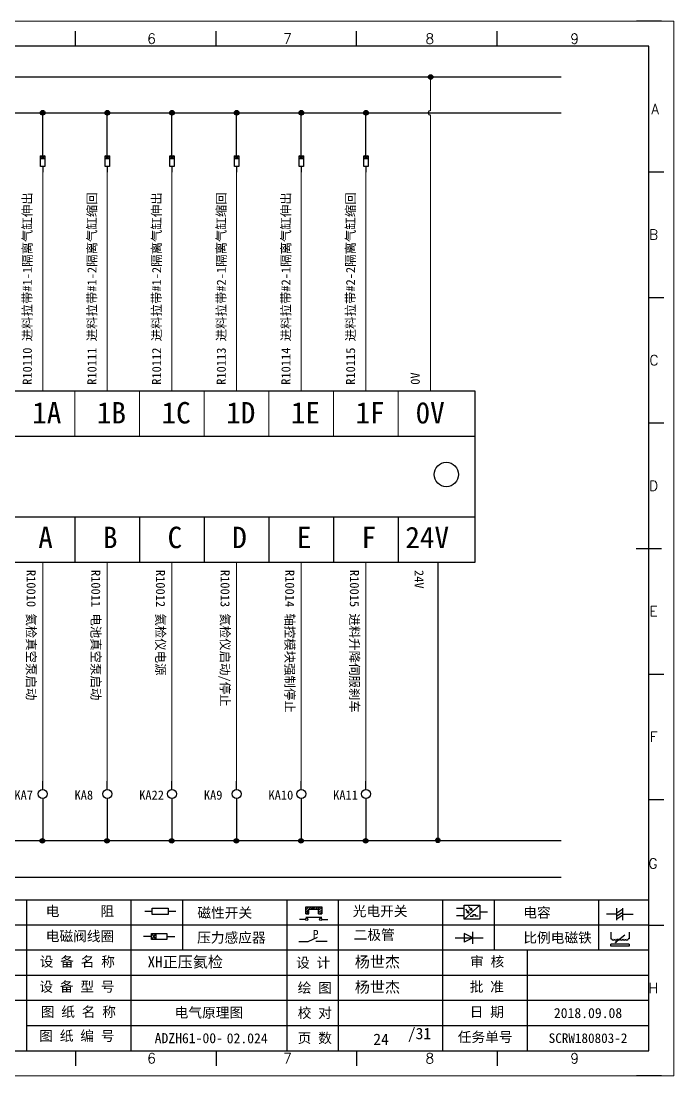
# Model space of a CAD drawing. Header units: millimetres. Extents: x 15130 to 37766, y 5931 to 11073.
# Drawn here: x 24267.9 to 24411.3, y 9088.9 to 9320.4 of the extents above; entities that cross this region are included whole.
import ezdxf
from ezdxf.enums import TextEntityAlignment as Align

# ---------------------------------------------------------------- set-up
doc = ezdxf.new("R2010")
doc.units = ezdxf.units.MM
doc.layers.add('AE_BOR', color=1, linetype='Continuous')
doc.styles.get("Standard").update_dxf_attribs({"font": ''})
doc.styles.add('WD', font='romans.shx', dxfattribs={"bigfont": 'gbcbig.shx'})
doc.styles.add('汉字', font='')
doc.styles.get('Standard').set_extended_font_data('SimSun')
doc.styles.get('汉字').set_extended_font_data('新宋体')

# ---------------------------------------------------------------- blocks, each defined once
blk = doc.blocks.new('磁性开关')
at = {"linetype": 'ByBlock'}
h = blk.add_hatch(dxfattribs=at)
h.set_pattern_fill('ANSI31', color=256, scale=0.1, style=0)
h.paths.add_polyline_path([(-1910.88, -776.69), (-1910.88, -775.29), (-1907.69, -775.29), (-1907.69, -776.69), (-1908.31, -776.69), (-1908.31, -775.79), (-1910.25, -775.79), (-1910.25, -776.69)])
for p, q in [((-1910.88, -776.69), (-1910.88, -775.29)), ((-1910.88, -775.29), (-1907.69, -775.29)), ((-1910.88, -776.69), (-1910.25, -776.69)), ((-1910.25, -776.69), (-1910.25, -775.79)), ((-1910.25, -775.79), (-1908.31, -775.79)), ((-1908.31, -776.69), (-1908.31, -775.79)), ((-1908.31, -776.69), (-1907.69, -776.69)), ((-1907.69, -775.29), (-1907.69, -776.69)), ((-1910.91, -777.81), (-1912.09, -777.81)), ((-1910.88, -777.39), (-1907.69, -777.39)), ((-1907.66, -777.81), (-1906.48, -777.81))]:
    blk.add_line(p, q, dxfattribs=at)
for centre in [(-1910.68, -777.81), (-1907.88, -777.81)]:
    blk.add_circle(centre, 0.225, dxfattribs=at)
blk = doc.blocks.new('光电开关')
at = {"linetype": 'ByBlock'}
h = blk.add_hatch(dxfattribs=at)
h.set_pattern_fill('ANSI31', color=256, scale=0.01, style=0)
h.set_pattern_definition([(45, (0.172267, 0), (-0.0224506403, 0.0224506403), [])])
h.paths.add_polyline_path([(-1882.44, -776.34), (-1882.5, -775.91), (-1882.68, -776.07)])
h.paths.add_polyline_path([(-1882.86, -776.23), (-1882.44, -776.34), (-1882.68, -776.07)])
h.paths.add_polyline_path([(-1883.05, -776.88), (-1883.11, -776.45), (-1883.29, -776.61)])
h.paths.add_polyline_path([(-1883.47, -776.77), (-1883.05, -776.88), (-1883.29, -776.61)])
for p, q in [((-1884.01, -775.96), (-1885.56, -775.96)), ((-1880.91, -775.3), (-1884.01, -778.05)), ((-1883.75, -776.09), (-1883.05, -776.88)), ((-1883.11, -776.45), (-1883.47, -776.77)), ((-1883.05, -776.88), (-1883.47, -776.77)), ((-1883.14, -775.55), (-1882.44, -776.34)), ((-1883.05, -776.88), (-1883.11, -776.45)), ((-1882.5, -775.91), (-1882.86, -776.23)), ((-1882.44, -776.34), (-1882.86, -776.23)), ((-1882.44, -776.34), (-1882.5, -775.91)), ((-1879.37, -776.67), (-1880.91, -776.67)), ((-1884.01, -777.39), (-1885.56, -777.39)), ((-1882.78, -777.47), (-1882.23, -777.47)), ((-1882.23, -777.47), (-1882.23, -777.14)), ((-1882.23, -777.14), (-1881.78, -777.14)), ((-1881.78, -777.47), (-1881.78, -777.14)), ((-1881.23, -777.47), (-1881.78, -777.47))]:
    blk.add_line(p, q, dxfattribs=at)
blk.add_lwpolyline([(-1884.01, -775.3), (-1880.91, -775.3), (-1880.91, -778.05), (-1884.01, -778.05)], close=True, dxfattribs=at)
blk = doc.blocks.new('电磁阀线圈')
at = {"linetype": 'ByBlock'}
for p, q in [((-1854.61, -796.54), (-1856.17, -796.54)), ((-1854.61, -795.92), (-1853.75, -797.16)), ((-1853.75, -795.92), (-1854.61, -797.16)), ((-1853.75, -795.92), (-1853.75, -797.16)), ((-1851.53, -796.54), (-1849.97, -796.54))]:
    blk.add_line(p, q, dxfattribs=at)
blk.add_lwpolyline([(-1854.61, -795.92), (-1851.53, -795.92), (-1851.53, -797.16), (-1854.61, -797.16)], close=True, dxfattribs=at)
blk = doc.blocks.new('压力感应器')
at = {"linetype": 'ByBlock'}
for p, q in [((-1815.59, -777.73), (-1813.71, -776.93)), ((-1817.44, -777.73), (-1815.59, -777.73)), ((-1811.78, -777.73), (-1814.05, -777.73))]:
    blk.add_line(p, q, dxfattribs=at)
at = {"linetype": 'ByBlock', "insert": (-1814.65, -775.48), "char_height": 1.68, "width": 1.2242, "attachment_point": 1}
blk.add_mtext('{\\fNSimSun|b0|i0|c134|p49;P}', dxfattribs=at)
blk = doc.blocks.new('二极管')
at = {"linetype": 'ByBlock'}
for p, q in [((-1787.52, -776.77), (-1781.92, -776.77)), ((-1783.97, -776.77), (-1785.69, -775.9)), ((-1785.69, -775.9), (-1785.69, -777.65)), ((-1783.97, -776.77), (-1785.69, -777.65)), ((-1783.97, -777.99), (-1783.97, -775.56))]:
    blk.add_line(p, q, dxfattribs=at)
blk = doc.blocks.new('电容')
at = {"linetype": 'ByBlock'}
for p, q in [((-1756.08, -782.99), (-1756.08, -780.56)), ((-1754.86, -780.79), (-1756.08, -781.55)), ((-1754.86, -782.99), (-1754.86, -780.56)), ((-1756.08, -781.77), (-1758.13, -781.77)), ((-1754.86, -781.44), (-1756.08, -782.2)), ((-1754.86, -781.99), (-1756.08, -782.75)), ((-1754.86, -781.77), (-1752.81, -781.77))]:
    blk.add_line(p, q, dxfattribs=at)
blk = doc.blocks.new('比例电磁阀')
at = {"linetype": 'ByBlock'}
for p, q in [((-1757.26, -775.38), (-1757.26, -776.71)), ((-1757.26, -776.71), (-1757.05, -776.71)), ((-1754.5, -775.98), (-1756.35, -777.44)), ((-1753.58, -776.71), (-1753.8, -776.71)), ((-1753.58, -775.38), (-1753.58, -776.71)), ((-1753.6, -777.73), (-1757.25, -777.73)), ((-1757.25, -778.13), (-1757.25, -777.73)), ((-1753.6, -778.13), (-1757.25, -778.13)), ((-1756.35, -777.44), (-1756.25, -777.25)), ((-1756.35, -777.44), (-1756.15, -777.38)), ((-1756.15, -777.38), (-1756.25, -777.25)), ((-1753.6, -777.73), (-1753.6, -778.13))]:
    blk.add_line(p, q, dxfattribs=at)
for centre in [(-1756.78, -776.71), (-1756.24, -776.71), (-1755.7, -776.71), (-1755.15, -776.71), (-1754.61, -776.71), (-1754.07, -776.71)]:
    blk.add_arc(centre, 0.271, 180, 0, dxfattribs=at)
blk = doc.blocks.new('电阻')
at = {"linetype": 'ByBlock'}
for p, q in [((-3.09, 0), (-1.57, 0)), ((1.57, 0), (3.09, 0))]:
    blk.add_line(p, q, dxfattribs=at)
blk.add_lwpolyline([(-1.57, 0.63), (1.57, 0.63), (1.57, -0.63), (-1.57, -0.63)], close=True, dxfattribs=at)
blk = doc.blocks.new('电控横A4')
for p, q in [((292, -5), (5, -5)), ((292, -205), (292, -5)), ((10.03, -205), (289.53, -205)), ((130.8, -205), (190.75, -205)), ((190.75, -205), (259.54, -205))]:
    blk.add_line(p, q)
at = {"linetype": 'ByBlock'}
for p, q in [((292, -175), (5, -175)), ((292, -180), (5, -180)), ((292, -185), (5, -185)), ((292, -190), (5, -190)), ((292, -195), (5, -195)), ((292, -200), (168.03, -200))]:
    blk.add_line(p, q, dxfattribs=at)
at = {"color": 0, "lineweight": -2}
for p, q in [((168.03, -175), (168.03, -204.92)), ((188.84, -175), (188.84, -185)), ((199.08, -175), (199.08, -185)), ((219.89, -175), (219.89, -185)), ((230.12, -175), (230.12, -185)), ((250.93, -175), (250.93, -185)), ((261.17, -175), (261.17, -185)), ((281.98, -175), (281.98, -185)), ((188.84, -185), (188.84, -204.92)), ((219.89, -185), (219.89, -205)), ((230.12, -185), (230.12, -205)), ((250.93, -185), (250.93, -205)), ((267.79, -185), (267.79, -205))]:
    blk.add_line(p, q, dxfattribs=at)
at = {"color": 0, "ltscale": 2}
for p, q in [((292, -205), (292, -183.55)), ((259.54, -205), (289.53, -205)), ((259.54, -205), (292, -205))]:
    blk.add_line(p, q, dxfattribs=at)
at = {"layer": 'AE_BOR', "color": 1, "lineweight": 15}
for p, q in [((0, 0), (297, 0)), ((297, 0), (297, -210)), ((297, -210), (0, -210))]:
    blk.add_line(p, q, dxfattribs=at)
at = {"layer": 'AE_BOR'}
for p, q in [((177.78, -5), (177.78, -2)), ((205.78, -5), (205.78, -2)), ((233.78, -5), (233.78, -2)), ((261.78, -5), (261.78, -2)), ((292, -30), (295, -30)), ((292, -55), (295, -55)), ((292, -80), (295, -80)), ((292, -130), (295, -130)), ((292, -155), (295, -155)), ((292, -180), (295, -180)), ((177.78, -205), (177.78, -208)), ((205.78, -205), (205.78, -208)), ((233.78, -205), (233.78, -208)), ((261.78, -205), (261.78, -208))]:
    blk.add_line(p, q, dxfattribs=at)
at = {"layer": 'AE_BOR', "lineweight": 30}
for p, q in [((294.53, 0), (289.53, 0)), ((294.53, -210), (289.53, -210))]:
    blk.add_line(p, q, dxfattribs=at)
at = {"layer": 'AE_BOR', "color": 2, "lineweight": 30}
blk.add_line((289.5, -105), (294.5, -105), dxfattribs=at)
at = {"linetype": 'ByBlock'}
for name, p in [('磁性开关', (2134.53, 598.96)), ('光电开关', (2139.22, 599.27)), ('电容', (2041.69, 603.98)), ('电磁阀线圈', (2047.53, 614.3)), ('压力感应器', (2039.72, 594.52)), ('二极管', (2040.91, 594.27)), ('比例电磁阀', (2041.69, 593.98))]:
    blk.add_blockref(name, p, dxfattribs=at)
blk.add_blockref('电阻', (194.66, -177.22))
at = {"char_height": 2, "attachment_point": 1, "style": '汉字'}
for s, insert in [('{\\fKaiTi_GB2312|b0|i0|c134|p49;电      阻}', (171.86, -176.19)), ('{\\fKaiTi_GB2312|b0|i0|c134|p49;磁性开关}', (202.07, -176.53)), ('{\\fKaiTi_GB2312|b0|i0|c134|p49;光电开关}', (233.02, -176.19)), ('{\\fKaiTi_GB2312|b0|i0|c134|p49;电容}', (267, -176.48)), ('{\\fKaiTi_GB2312|b0|i0|c134|p49;电磁阀线圈}', (171.86, -181.19)), ('{\\fKaiTi_GB2312|b0|i0|c134|p49;压力感应器}', (202.02, -181.47)), ('{\\fKaiTi_GB2312|b0|i0|c134|p49;二极管}', (233.2, -180.91)), ('{\\fKaiTi_GB2312|b0|i0|c134|p49;比例电磁铁}', (267, -181.48)), ('{\\fKaiTi_GB2312|b0|i0|c134|p0;设 备 名 称}', (170.65, -186.24)), ('{\\fKaiTi_GB2312|b0|i0|c134|p0;设 计}', (221.72, -186.46)), ('{\\fKaiTi_GB2312|b0|i0|c134|p0;审 核}', (256.39, -186.25)), ('{\\fKaiTi_GB2312|b0|i0|c134|p0;设 备 型 号}', (170.58, -191.24)), ('{\\fKaiTi_GB2312|b0|i0|c134|p0;批 准}', (256.32, -191.25)), ('{\\fKaiTi_GB2312|b0|i0|c134|p0;绘 图}', (222.05, -191.46)), ('{\\fKaiTi_GB2312|b0|i0|c134|p0;图 纸 名 称}', (170.86, -196.24)), ('{\\fKaiTi_GB2312|b0|i0|c134|p0;校 对}', (222.05, -196.46)), ('{\\fKaiTi_GB2312|b0|i0|c134|p0;日 期}', (256.32, -196.25)), ('{\\fKaiTi_GB2312|b0|i0|c134|p0;图 纸 编 号}', (170.57, -201.03)), ('{\\fKaiTi_GB2312|b0|i0|c134|p0;页 数}', (222.05, -201.46)), ('{\\fKaiTi_GB2312|b0|i0|c134|p0;任务单号}', (253.94, -201.25))]:
    blk.add_mtext(s, dxfattribs=dict(at, insert=insert))
for s, insert, char_height, width, attachment_point in [('{\\fKaiTi_GB2312|b0|i0|c134|p49;XH正压氦检}', (192.15, -186.2), 2.2, 26.5767, 1), ('{\\fKaiTi_GB2312|b0|i0|c134|p49;杨世杰}', (233.43, -186.2), 2.2, 15.3175, 1), ('{\\fKaiTi_GB2312|b0|i0|c134|p49;杨世杰}', (233.43, -191.2), 2.2, 15.3175, 1), ('{\\fKaiTi_GB2312|b0|i0|c134|p49;2018.09.08}', (279.89, -197.5), 2, 24.2172, 5), ('{\\fKaiTi_GB2312|b0|i0|c134|p49;SCRW180803-2}', (279.89, -202.5), 1.92, 24.2172, 5)]:
    blk.add_mtext(s, dxfattribs=dict(insert=insert, char_height=char_height, width=width, attachment_point=attachment_point))
at = {"color": 0, "lineweight": -2, "insert": (200.36, -202.5), "char_height": 2, "width": 31.0482, "attachment_point": 5}
blk.add_mtext('{\\C256;ADZH61-00-}', dxfattribs=at)
at = {"color": 0, "linetype": 'ByBlock', "lineweight": -2, "insert": (242.64, -201.84), "char_height": 4.2689, "width": 20.8102, "attachment_point": 5}
blk.add_mtext('  {\\H0.53119x; /31}', dxfattribs=at)
at = {"layer": 'AE_BOR', "style": 'WD'}
for s, p in [('6', (192.94, -4.5)), ('7', (220.04, -4.5)), ('8', (248.37, -4.5)), ('9', (277.23, -4.5)), ('6', (192.94, -207.5)), ('7', (220.04, -207.5)), ('8', (248.37, -207.5)), ('9', (277.23, -207.5))]:
    blk.add_text(s, height=2, dxfattribs=at).set_placement(p, align=Align.CENTER)
for s, p in [('A', (294.03, -17.5)), ('B', (293.84, -42.5)), ('C', (293.93, -67.5)), ('D', (293.84, -92.5)), ('E', (293.74, -117.5)), ('F', (293.74, -142.5)), ('F', (293.74, -142.5)), ('G', (293.74, -167.72)), ('H', (293.84, -192.5))]:
    blk.add_text(s, height=2, dxfattribs=at).set_placement(p, align=Align.MIDDLE_RIGHT)
blk = doc.blocks.new('中间继电器')
at = {"linetype": 'ByBlock'}
for p, q in [((-1880.72, -791.92), (-1882.54, -791.92)), ((-1878.74, -791.92), (-1876.92, -791.92))]:
    blk.add_line(p, q, dxfattribs=at)
blk.add_circle((-1879.73, -791.92), 0.992, dxfattribs=at)

msp = doc.modelspace()

# ---------------------------------------------------------------- hatches: boundary and pattern name
at = {"lineweight": -2}
h = msp.add_hatch(color=0, dxfattribs=at)
edge = h.paths.add_edge_path()
edge.add_arc((24357.81, 9308.163), 0.5, 0, 360)
h = msp.add_hatch(color=0, dxfattribs=at)
edge = h.paths.add_edge_path()
edge.add_arc((24272.623, 9300.309), 0.5, 180, 540)
h = msp.add_hatch(color=0, dxfattribs=at)
edge = h.paths.add_edge_path()
edge.add_arc((24286.823, 9300.309), 0.5, 180, 540)
h = msp.add_hatch(color=0, dxfattribs=at)
edge = h.paths.add_edge_path()
edge.add_arc((24301.023, 9300.309), 0.5, 180, 540)
h = msp.add_hatch(color=0, dxfattribs=at)
edge = h.paths.add_edge_path()
edge.add_arc((24315.223, 9300.309), 0.5, 180, 540)
h = msp.add_hatch(color=0, dxfattribs=at)
edge = h.paths.add_edge_path()
edge.add_arc((24329.423, 9300.309), 0.5, 180, 540)
h = msp.add_hatch(color=0, dxfattribs=at)
edge = h.paths.add_edge_path()
edge.add_arc((24343.623, 9300.309), 0.5, 180, 540)
h = msp.add_hatch(color=0, dxfattribs=at)
edge = h.paths.add_edge_path()
edge.add_arc((24272.548, 9140.504), 0.5, 360, 720)
h = msp.add_hatch(color=0, dxfattribs=at)
edge = h.paths.add_edge_path()
edge.add_arc((24286.748, 9140.504), 0.5, 360, 720)
h = msp.add_hatch(color=0, dxfattribs=at)
edge = h.paths.add_edge_path()
edge.add_arc((24300.948, 9140.504), 0.5, 360, 720)
h = msp.add_hatch(color=0, dxfattribs=at)
edge = h.paths.add_edge_path()
edge.add_arc((24315.148, 9140.504), 0.5, 360, 720)
h = msp.add_hatch(color=0, dxfattribs=at)
edge = h.paths.add_edge_path()
edge.add_arc((24329.348, 9140.504), 0.5, 360, 720)
h = msp.add_hatch(color=0, dxfattribs=at)
edge = h.paths.add_edge_path()
edge.add_arc((24343.548, 9140.504), 0.5, 360, 720)
h = msp.add_hatch(color=0, dxfattribs=at)
edge = h.paths.add_edge_path()
edge.add_arc((24359.397, 9140.596), 0.5, 0, 360)

# ---------------------------------------------------------------- linework, layer by layer
at = {"color": 0, "lineweight": -2}
for p, q in [((24119.713, 9308.163), (24386.466, 9308.163)), ((24119.713, 9300.291), (24386.466, 9300.291)), ((24123.51, 9229.295), (24367.51, 9229.295)), ((24123.51, 9211.591), (24367.51, 9211.591)), ((24279.71, 9211.591), (24279.71, 9201.591)), ((24293.91, 9211.591), (24293.91, 9201.591)), ((24308.11, 9211.591), (24308.11, 9201.591)), ((24322.31, 9211.591), (24322.31, 9201.591)), ((24336.51, 9211.591), (24336.51, 9201.591)), ((24350.71, 9211.591), (24350.71, 9201.591)), ((24359.38, 9201.554), (24359.38, 9140.594)), ((24119.713, 9140.594), (24386.466, 9140.594)), ((24119.713, 9132.544), (24386.466, 9132.544))]:
    msp.add_line(p, q, dxfattribs=at)
at = {"lineweight": 0}
for p, q in [((24357.81, 9300.791), (24357.81, 9308.163)), ((24357.81, 9239.295), (24357.81, 9299.791)), ((24272.61, 9239.295), (24272.61, 9287.295)), ((24286.81, 9239.295), (24286.81, 9287.295)), ((24301.01, 9239.295), (24301.01, 9287.295)), ((24315.21, 9239.295), (24315.21, 9287.295)), ((24329.41, 9239.295), (24329.41, 9287.295)), ((24343.61, 9239.295), (24343.61, 9287.295)), ((24279.71, 9229.295), (24279.71, 9239.295)), ((24293.91, 9229.295), (24293.91, 9239.295)), ((24308.11, 9229.295), (24308.11, 9239.295)), ((24322.31, 9229.295), (24322.31, 9239.295)), ((24336.51, 9229.295), (24336.51, 9239.295)), ((24350.71, 9229.295), (24350.71, 9239.295)), ((24272.61, 9201.591), (24272.61, 9153.591)), ((24286.81, 9201.591), (24286.81, 9153.591)), ((24301.01, 9201.591), (24301.01, 9153.591)), ((24315.21, 9201.591), (24315.21, 9153.591)), ((24329.41, 9201.591), (24329.41, 9153.591)), ((24343.61, 9201.591), (24343.61, 9153.591))]:
    msp.add_line(p, q, dxfattribs=at)
for p, q in [((24272.61, 9292.093), (24272.61, 9300.291)), ((24286.81, 9292.093), (24286.81, 9300.291)), ((24301.01, 9292.093), (24301.01, 9300.291)), ((24315.21, 9292.093), (24315.21, 9300.291)), ((24329.41, 9292.093), (24329.41, 9300.291)), ((24343.61, 9292.093), (24343.61, 9300.291)), ((24272.61, 9147.979), (24272.61, 9140.595)), ((24286.81, 9147.979), (24286.81, 9140.595)), ((24301.01, 9147.979), (24301.01, 9140.595)), ((24315.21, 9147.979), (24315.21, 9140.595)), ((24329.41, 9147.979), (24329.41, 9140.595)), ((24343.61, 9147.979), (24343.61, 9140.595))]:
    msp.add_line(p, q)
at = {"color": 0, "lineweight": -2}
msp.add_lwpolyline([(24123.51, 9239.295), (24367.51, 9239.295), (24367.51, 9201.591), (24123.51, 9201.591)], close=True, dxfattribs=at)
for centre, radius in [((24357.81, 9308.163), 0.5), ((24272.623, 9300.309), 0.5), ((24286.823, 9300.309), 0.5), ((24301.023, 9300.309), 0.5), ((24315.223, 9300.309), 0.5), ((24329.423, 9300.309), 0.5), ((24343.623, 9300.309), 0.5), ((24361.265, 9220.906), 2.672), ((24272.548, 9140.504), 0.5), ((24286.748, 9140.504), 0.5), ((24300.948, 9140.504), 0.5), ((24315.148, 9140.504), 0.5), ((24329.348, 9140.504), 0.5), ((24343.548, 9140.504), 0.5), ((24359.397, 9140.596), 0.5)]:
    msp.add_circle(centre, radius, dxfattribs=at)
msp.add_arc((24357.81, 9300.291), 0.5, 90, 270)

# ---------------------------------------------------------------- block references
at = {"xscale": 1.1025, "yscale": 1.1025, "zscale": 1.1025}
msp.add_blockref('电控横A4', (24083.808, 9320.426), dxfattribs=at)
at = {"linetype": 'ByBlock', "xscale": 0.7744000000000003, "yscale": 0.7744000000000003, "zscale": 0.7744000000000003, "rotation": 270}
for p in [(24889.45, 7854.675), (24903.65, 7854.675), (24917.85, 7854.675), (24932.05, 7854.675), (24946.25, 7854.675), (24960.45, 7854.675)]:
    msp.add_blockref('电磁阀线圈', p, dxfattribs=at)
at = {"linetype": 'ByBlock', "rotation": 89.99999999999999}
for p in [(23480.69, 11030.515), (23494.89, 11030.515), (23509.09, 11030.515), (23523.29, 11030.515), (23537.49, 11030.515), (23551.69, 11030.515)]:
    msp.add_blockref('中间继电器', p, dxfattribs=at)

# ---------------------------------------------------------------- texts
at = {"color": 0, "lineweight": -2, "char_height": 2, "width": 71.79445, "attachment_point": 1}
for s, insert, rotation in [('R10110 {\\f宋体|b0|i0|c134|p2;\\H1x;\\C256;进料拉带#1-1隔离气缸伸出}', (24268.228, 9240.597), 90), ('R10111 {\\f宋体|b0|i0|c134|p2;\\H1x;\\C256;进料拉带#1-2隔离气缸缩回}', (24282.428, 9240.597), 90), ('R10112 {\\f宋体|b0|i0|c134|p2;\\H1x;\\C256;进料拉带#1-2隔离气缸伸出}', (24296.628, 9240.597), 90), ('R10113 {\\f宋体|b0|i0|c134|p2;\\H1x;\\C256;进料拉带#2-1隔离气缸缩回}', (24310.828, 9240.597), 90), ('R10114 {\\f宋体|b0|i0|c134|p2;\\H1x;\\C256;进料拉带#2-1隔离气缸伸出}', (24325.028, 9240.597), 90), ('R10115 {\\f宋体|b0|i0|c134|p2;\\H1x;\\C256;进料拉带#2-2隔离气缸缩回}', (24339.228, 9240.597), 90), ('0V', (24353.428, 9240.597), 90), ('{\\C256;R10010 \\f宋体|b0|i0|c134|p2;\\H1x;氦检真空泵启动}', (24271.088, 9199.954), 270), ('{\\C256;R10011 \\f宋体|b0|i0|c134|p2;\\H1x;电池真空泵启动}', (24285.288, 9199.954), 270), ('{\\C256;R10012 \\f宋体|b0|i0|c134|p2;\\H1x;氦检仪电源}', (24299.488, 9199.954), 270), ('{\\C256;R10013 \\f宋体|b0|i0|c134|p2;\\H1x;氦检仪启动/停止}', (24313.688, 9199.954), 270), ('{\\C256;R10014 \\f宋体|b0|i0|c134|p2;\\H1x;轴控模块强制停止}', (24327.888, 9199.954), 270), ('{\\C256;R10015 \\f宋体|b0|i0|c134|p2;\\H1x;进料升降伺服刹车}', (24342.088, 9199.954), 270), ('{\\C256;24V}', (24356.288, 9199.954), 270)]:
    msp.add_mtext(s, dxfattribs=dict(at, insert=insert, rotation=rotation))
at = {"color": 0, "lineweight": -2}
for s, insert, char_height, width, attachment_point in [('1A', (24270.311, 9236.81), 4.7064, 7.20347, 1), ('1B', (24284.511, 9236.81), 4.7064, 7.20347, 1), ('1C', (24298.711, 9236.81), 4.7064, 7.20347, 1), ('1D', (24312.911, 9236.81), 4.7064, 7.20347, 1), ('1E', (24327.111, 9236.81), 4.7064, 7.20347, 1), ('1F', (24341.311, 9236.81), 4.7064, 7.20347, 1), ('0V', (24354.511, 9236.81), 4.7064, 7.20347, 1), ('A', (24271.643, 9209.444), 4.706, 7.20347, 1), ('B', (24285.843, 9209.444), 4.706, 7.20347, 1), ('C', (24300.043, 9209.444), 4.706, 7.20347, 1), ('D', (24314.243, 9209.444), 4.706, 7.20347, 1), ('E', (24328.443, 9209.444), 4.706, 7.20347, 1), ('F', (24342.643, 9209.444), 4.706, 7.20347, 1), ('24V', (24352.264, 9209.444), 4.7064, 7.20347, 1), ('KA7', (24266.406, 9151.55), 2, 14.27309, 1), ('KA8', (24279.606, 9151.55), 2, 14.27309, 1), ('KA22', (24293.806, 9151.55), 2, 14.27309, 1), ('KA9', (24308.006, 9151.55), 2, 14.27309, 1), ('KA10', (24322.206, 9151.55), 2, 14.27309, 1), ('KA11', (24336.406, 9151.55), 2, 14.27309, 1), ('电气原理图', (24309.116, 9102.682), 2.205, 34.2306, 5), ('02.024', (24313.031, 9098.256), 2.205, 5.72397, 1)]:
    msp.add_mtext(s, dxfattribs=dict(at, insert=insert, char_height=char_height, width=width, attachment_point=attachment_point))
at = {"color": 0, "linetype": 'ByBlock', "lineweight": -2, "insert": (24346.931, 9096.932), "char_height": 2.5, "width": 5.1278, "attachment_point": 5}
msp.add_mtext('24', dxfattribs=at)

doc.saveas('drawing.dxf')
